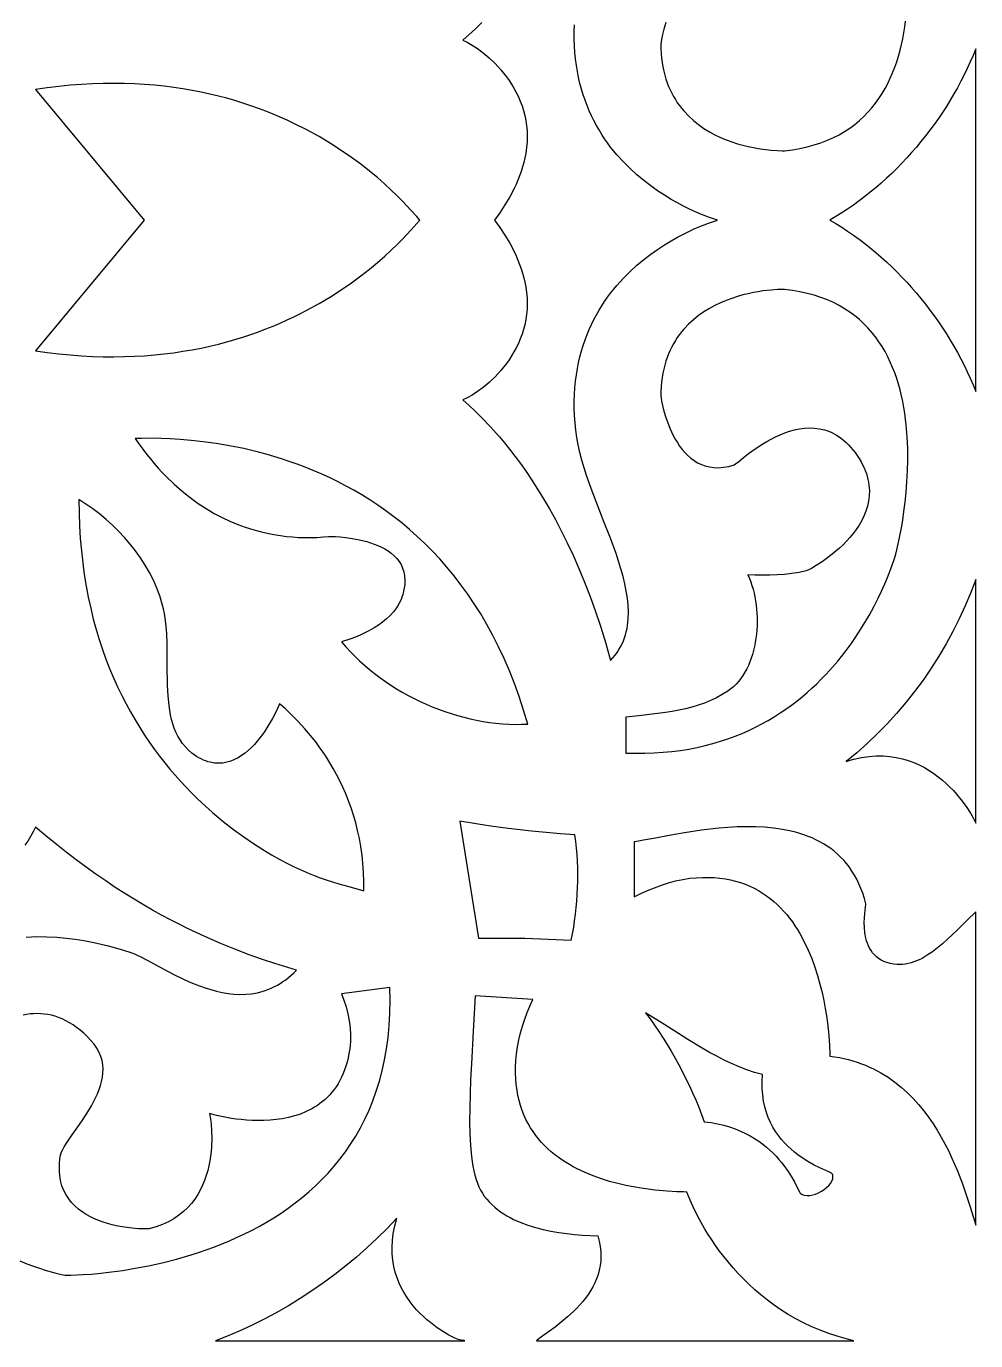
# Model space of a CAD drawing. Extents: x -270 to 270, y -847 to 847.
# Drawn here: x 10.3 to 67.5, y -692.5 to -613.4 of the extents above; entities that cross this region are included whole.
import ezdxf

# ---------------------------------------------------------------- set-up
doc = ezdxf.new("R2010")
doc.units = 0
doc.layers.add('LAYER_1', color=18, linetype='CONTINUOUS')

msp = doc.modelspace()

# ---------------------------------------------------------------- linework, layer by layer
at = {"layer": 'LAYER_1'}
for points in [[(37.749, -613.151), (37.326, -613.565), (36.988, -613.878), (36.612, -614.218), (36.874, -614.339), (37.17, -614.506), (37.494, -614.718), (37.837, -614.974), (38.19, -615.273), (38.546, -615.613), (38.722, -615.798), (38.895, -615.993), (39.065, -616.197), (39.23, -616.412), (39.39, -616.636), (39.543, -616.869), (39.688, -617.111), (39.824, -617.363), (39.951, -617.623), (40.067, -617.892), (40.171, -618.169), (40.262, -618.455), (40.339, -618.75), (40.401, -619.052), (40.447, -619.362), (40.476, -619.681), (40.487, -620.007), (40.479, -620.34), (40.451, -620.681), (40.401, -621.029), (40.348, -621.304), (40.284, -621.576), (40.209, -621.846), (40.123, -622.113), (40.029, -622.377), (39.925, -622.638), (39.812, -622.896), (39.692, -623.15), (39.429, -623.649), (39.14, -624.132), (38.831, -624.598), (38.505, -625.045), (38.831, -625.493), (39.14, -625.959), (39.429, -626.442), (39.692, -626.94), (39.812, -627.195), (39.925, -627.453), (40.029, -627.714), (40.123, -627.978), (40.209, -628.245), (40.284, -628.515), (40.348, -628.787), (40.401, -629.061), (40.451, -629.409), (40.479, -629.75), (40.487, -630.084), (40.476, -630.41), (40.447, -630.728), (40.401, -631.038), (40.339, -631.341), (40.262, -631.635), (40.171, -631.921), (40.067, -632.199), (39.951, -632.468), (39.824, -632.728), (39.688, -632.979), (39.543, -633.222), (39.39, -633.455), (39.23, -633.679), (39.065, -633.893), (38.895, -634.098), (38.722, -634.293), (38.546, -634.478), (38.19, -634.818), (37.837, -635.116), (37.494, -635.372), (37.17, -635.584), (36.874, -635.751), (36.612, -635.872), (36.988, -636.213), (37.326, -636.526), (37.749, -636.94), (38.246, -637.46), (38.807, -638.091), (39.107, -638.45), (39.42, -638.838), (39.743, -639.256), (40.075, -639.705), (40.414, -640.185), (40.76, -640.697), (41.111, -641.241), (41.466, -641.819), (41.823, -642.43), (42.181, -643.076), (42.538, -643.756), (42.894, -644.472), (43.246, -645.224), (43.594, -646.012), (43.936, -646.838), (44.271, -647.701), (44.597, -648.603), (44.913, -649.544), (45.218, -650.525), (45.51, -651.545), (45.652, -651.388), (45.782, -651.228), (45.902, -651.064), (46.011, -650.896), (46.109, -650.725), (46.198, -650.55), (46.276, -650.372), (46.345, -650.191), (46.404, -650.007), (46.454, -649.82), (46.496, -649.63), (46.529, -649.437), (46.554, -649.241), (46.571, -649.043), (46.582, -648.639), (46.565, -648.226), (46.521, -647.803), (46.454, -647.372), (46.364, -646.934), (46.256, -646.49), (46.129, -646.039), (45.988, -645.583), (45.833, -645.122), (45.494, -644.189), (45.13, -643.247), (44.759, -642.3), (44.397, -641.354), (44.064, -640.416), (43.913, -639.951), (43.776, -639.489), (43.655, -639.033), (43.552, -638.581), (43.469, -638.136), (43.409, -637.697), (43.365, -637.245), (43.337, -636.803), (43.322, -636.372), (43.321, -635.95), (43.333, -635.538), (43.358, -635.136), (43.396, -634.743), (43.445, -634.36), (43.506, -633.986), (43.578, -633.622), (43.66, -633.267), (43.753, -632.921), (43.856, -632.584), (43.968, -632.256), (44.089, -631.937), (44.218, -631.627), (44.356, -631.325), (44.501, -631.032), (44.653, -630.747), (44.812, -630.47), (44.978, -630.202), (45.149, -629.942), (45.326, -629.69), (45.507, -629.446), (45.694, -629.209), (45.884, -628.981), (46.276, -628.547), (46.68, -628.142), (47.091, -627.767), (47.507, -627.419), (47.924, -627.099), (48.339, -626.806), (48.748, -626.538), (49.147, -626.295), (49.534, -626.077), (49.905, -625.882), (50.256, -625.709), (50.584, -625.558), (50.885, -625.428), (51.395, -625.228), (51.756, -625.103), (51.942, -625.045), (51.756, -624.988), (51.395, -624.862), (50.885, -624.662), (50.256, -624.382), (49.905, -624.209), (49.534, -624.014), (49.147, -623.795), (48.748, -623.552), (48.339, -623.285), (47.924, -622.991), (47.507, -622.671), (47.091, -622.324), (46.68, -621.948), (46.276, -621.544), (45.884, -621.11), (45.507, -620.645), (45.326, -620.401), (45.149, -620.149), (44.978, -619.888), (44.812, -619.62), (44.653, -619.344), (44.501, -619.059), (44.356, -618.766), (44.218, -618.464), (44.089, -618.154), (43.968, -617.834), (43.856, -617.506), (43.753, -617.169), (43.66, -616.824), (43.578, -616.468), (43.506, -616.104), (43.445, -615.731), (43.396, -615.347), (43.358, -614.955), (43.333, -614.553), (43.321, -614.141), (43.322, -613.719), (43.337, -613.287)], [(48.838, -613.157), (48.722, -613.544), (48.636, -613.881), (48.579, -614.153), (48.546, -614.344), (48.536, -614.437), (48.541, -614.733), (48.556, -615.019), (48.58, -615.297), (48.615, -615.566), (48.658, -615.825), (48.71, -616.077), (48.771, -616.32), (48.84, -616.554), (48.917, -616.781), (49.002, -616.999), (49.093, -617.209), (49.192, -617.412), (49.297, -617.608), (49.409, -617.795), (49.527, -617.976), (49.65, -618.149), (49.778, -618.316), (49.912, -618.475), (50.193, -618.774), (50.491, -619.047), (50.802, -619.296), (51.124, -619.521), (51.455, -619.724), (51.792, -619.906), (52.132, -620.067), (52.474, -620.21), (52.814, -620.335), (53.149, -620.444), (53.478, -620.537), (53.798, -620.616), (54.106, -620.682), (54.4, -620.736), (54.676, -620.778), (55.169, -620.836), (55.563, -620.865), (55.839, -620.872), (55.975, -620.869), (56.455, -620.81), (56.915, -620.731), (57.356, -620.635), (57.777, -620.521), (58.179, -620.391), (58.562, -620.243), (58.927, -620.081), (59.275, -619.903), (59.605, -619.71), (59.918, -619.504), (60.214, -619.284), (60.495, -619.052), (60.759, -618.808), (61.008, -618.553), (61.242, -618.286), (61.462, -618.01), (61.667, -617.724), (61.858, -617.429), (62.037, -617.126), (62.202, -616.815), (62.354, -616.497), (62.495, -616.173), (62.623, -615.843), (62.74, -615.508), (62.847, -615.168), (62.942, -614.824), (63.028, -614.477), (63.103, -614.127), (63.17, -613.775), (63.227, -613.421), (63.275, -613.067)], [(10.312, -668.199), (10.939, -668.178), (11.552, -668.184), (12.146, -668.214), (12.719, -668.264), (13.267, -668.331), (13.789, -668.412), (14.28, -668.503), (14.737, -668.6), (15.158, -668.701), (15.54, -668.802), (16.172, -668.991), (16.609, -669.139), (16.828, -669.219), (16.995, -669.287), (17.179, -669.372), (17.596, -669.585), (18.595, -670.13), (19.166, -670.431), (19.776, -670.73), (20.093, -670.874), (20.417, -671.011), (20.748, -671.14), (21.085, -671.259), (21.426, -671.366), (21.771, -671.459), (22.12, -671.536), (22.471, -671.595), (22.824, -671.634), (23.177, -671.651), (23.531, -671.644), (23.883, -671.611), (24.235, -671.551), (24.583, -671.461), (24.929, -671.34), (25.1, -671.267), (25.27, -671.185), (25.439, -671.095), (25.607, -670.995), (25.774, -670.886), (25.938, -670.767), (26.102, -670.639), (26.263, -670.5), (26.423, -670.351), (26.581, -670.192), (25.278, -669.793), (24.535, -669.547), (23.736, -669.264), (22.882, -668.941), (21.978, -668.574), (21.027, -668.158), (20.031, -667.689), (19.518, -667.434), (18.996, -667.165), (18.463, -666.88), (17.922, -666.58), (17.373, -666.263), (16.815, -665.93), (16.249, -665.58), (15.676, -665.213), (15.096, -664.827), (14.51, -664.423), (13.917, -664), (13.319, -663.558), (12.716, -663.095), (12.107, -662.612), (11.494, -662.108), (10.877, -661.582), (10.725, -661.878), (10.567, -662.157), (10.403, -662.421), (10.234, -662.67)], [(9.927, -687.695), (10.344, -687.864), (10.74, -688.012), (11.11, -688.141), (11.451, -688.252), (12.026, -688.419), (12.429, -688.518), (12.627, -688.553), (12.994, -688.556), (13.738, -688.524), (14.234, -688.488), (14.803, -688.435), (15.439, -688.361), (16.133, -688.265), (16.88, -688.142), (17.671, -687.99), (18.5, -687.805), (19.361, -687.586), (20.245, -687.328), (20.694, -687.184), (21.146, -687.029), (21.601, -686.864), (22.057, -686.687), (22.514, -686.498), (22.97, -686.297), (23.426, -686.084), (23.88, -685.857), (24.33, -685.618), (24.777, -685.364), (25.22, -685.097), (25.657, -684.816), (26.088, -684.52), (26.511, -684.208), (26.926, -683.881), (27.333, -683.539), (27.729, -683.18), (28.115, -682.804), (28.489, -682.412), (28.85, -682.002), (29.198, -681.575), (29.532, -681.129), (29.851, -680.666), (30.153, -680.183), (30.439, -679.681), (30.707, -679.159), (30.956, -678.618), (31.185, -678.056), (31.395, -677.474), (31.582, -676.871), (31.748, -676.246), (31.891, -675.599), (32.009, -674.931), (32.103, -674.239), (32.171, -673.525), (32.212, -672.788), (32.226, -672.027), (32.212, -671.242), (29.3, -671.612), (29.447, -672.004), (29.575, -672.408), (29.68, -672.82), (29.761, -673.239), (29.815, -673.661), (29.841, -674.084), (29.834, -674.506), (29.818, -674.715), (29.794, -674.923), (29.749, -675.202), (29.696, -675.468), (29.633, -675.724), (29.562, -675.968), (29.483, -676.201), (29.396, -676.424), (29.301, -676.636), (29.199, -676.837), (29.09, -677.029), (28.974, -677.211), (28.852, -677.383), (28.724, -677.546), (28.59, -677.7), (28.45, -677.845), (28.306, -677.981), (28.156, -678.109), (28.003, -678.228), (27.844, -678.34), (27.682, -678.444), (27.517, -678.54), (27.176, -678.711), (26.824, -678.855), (26.465, -678.973), (26.099, -679.067), (25.731, -679.14), (25.361, -679.193), (24.993, -679.228), (24.629, -679.246), (24.272, -679.25), (23.924, -679.242), (23.587, -679.222), (23.265, -679.194), (22.959, -679.159), (22.671, -679.118), (22.163, -679.028), (21.761, -678.94), (21.483, -678.867), (21.351, -678.825), (21.409, -679.149), (21.445, -679.462), (21.472, -679.857), (21.482, -680.319), (21.464, -680.834), (21.442, -681.107), (21.41, -681.388), (21.366, -681.676), (21.309, -681.967), (21.239, -682.261), (21.153, -682.556), (21.051, -682.85), (20.932, -683.141), (20.794, -683.428), (20.636, -683.708), (20.458, -683.98), (20.257, -684.242), (20.032, -684.492), (19.784, -684.728), (19.509, -684.95), (19.208, -685.154), (18.879, -685.339), (18.52, -685.504), (18.131, -685.646), (17.925, -685.708), (17.71, -685.764), (17.606, -685.772), (17.388, -685.773), (17.074, -685.761), (16.682, -685.728), (16.229, -685.669), (15.734, -685.576), (15.476, -685.515), (15.214, -685.444), (14.95, -685.361), (14.687, -685.265), (14.426, -685.157), (14.171, -685.034), (13.923, -684.897), (13.684, -684.744), (13.456, -684.575), (13.243, -684.388), (13.046, -684.184), (12.867, -683.96), (12.709, -683.717), (12.573, -683.454), (12.463, -683.169), (12.417, -683.018), (12.379, -682.862), (12.349, -682.7), (12.326, -682.532), (12.31, -682.358), (12.304, -682.179), (12.305, -681.993), (12.315, -681.801), (12.335, -681.602), (12.363, -681.397), (12.394, -681.269), (12.444, -681.131), (12.513, -680.983), (12.598, -680.825), (12.811, -680.483), (13.067, -680.108), (13.652, -679.277), (13.951, -678.828), (14.235, -678.36), (14.367, -678.121), (14.49, -677.879), (14.601, -677.634), (14.7, -677.387), (14.784, -677.139), (14.851, -676.889), (14.9, -676.638), (14.928, -676.387), (14.935, -676.136), (14.917, -675.886), (14.874, -675.637), (14.803, -675.389), (14.703, -675.143), (14.571, -674.9), (14.407, -674.659), (14.207, -674.422), (13.993, -674.2), (13.777, -673.996), (13.561, -673.81), (13.345, -673.642), (13.128, -673.49), (12.911, -673.356), (12.693, -673.237), (12.476, -673.134), (12.259, -673.046), (12.043, -672.972), (11.826, -672.913), (11.611, -672.868), (11.396, -672.836), (11.181, -672.816), (10.968, -672.809), (10.756, -672.814), (10.545, -672.83), (10.335, -672.857), (10.127, -672.895)]]:
    msp.add_lwpolyline(points, dxfattribs=at)
for points in [[(67.5, -614.728), (67.337, -615.127), (67.167, -615.523), (66.987, -615.915), (66.799, -616.305), (66.602, -616.691), (66.397, -617.074), (66.184, -617.453), (65.963, -617.827), (65.733, -618.198), (65.496, -618.564), (65.252, -618.925), (65, -619.281), (64.742, -619.632), (64.476, -619.978), (64.203, -620.319), (63.924, -620.653), (63.639, -620.982), (63.347, -621.304), (63.05, -621.62), (62.746, -621.929), (62.437, -622.232), (62.122, -622.527), (61.802, -622.815), (61.477, -623.096), (61.147, -623.369), (60.813, -623.634), (60.473, -623.891), (60.13, -624.139), (59.782, -624.379), (59.43, -624.61), (59.074, -624.832), (58.715, -625.045), (59.074, -625.258), (59.43, -625.48), (59.782, -625.711), (60.13, -625.951), (60.473, -626.2), (60.813, -626.457), (61.147, -626.722), (61.477, -626.995), (61.802, -627.275), (62.122, -627.563), (62.437, -627.859), (62.746, -628.161), (63.05, -628.47), (63.347, -628.786), (63.639, -629.109), (63.924, -629.437), (64.203, -629.772), (64.476, -630.112), (64.742, -630.458), (65, -630.809), (65.252, -631.166), (65.496, -631.527), (65.733, -631.893), (65.963, -632.263), (66.184, -632.638), (66.397, -633.017), (66.602, -633.399), (66.799, -633.785), (66.987, -634.175), (67.167, -634.568), (67.337, -634.964), (67.5, -635.362)], [(16.219, -633.265), (16.836, -633.242), (17.442, -633.207), (18.036, -633.159), (18.619, -633.099), (19.191, -633.027), (19.751, -632.944), (20.3, -632.85), (20.838, -632.746), (21.365, -632.632), (21.881, -632.508), (22.386, -632.376), (22.879, -632.236), (23.361, -632.087), (23.833, -631.931), (24.293, -631.769), (24.742, -631.6), (25.181, -631.424), (25.608, -631.244), (26.025, -631.058), (26.43, -630.868), (26.825, -630.674), (27.209, -630.476), (27.945, -630.072), (28.637, -629.659), (29.287, -629.241), (29.894, -628.823), (30.459, -628.407), (30.982, -627.999), (31.463, -627.601), (31.903, -627.217), (32.3, -626.851), (32.657, -626.508), (32.973, -626.191), (33.482, -625.649), (33.83, -625.257), (34.018, -625.045), (33.83, -624.834), (33.482, -624.442), (32.973, -623.9), (32.657, -623.582), (32.3, -623.239), (31.903, -622.874), (31.463, -622.49), (30.982, -622.092), (30.459, -621.683), (29.894, -621.268), (29.287, -620.849), (28.637, -620.432), (27.945, -620.019), (27.209, -619.614), (26.43, -619.222), (26.025, -619.032), (25.608, -618.847), (25.181, -618.666), (24.742, -618.491), (24.293, -618.322), (23.833, -618.159), (23.361, -618.003), (22.879, -617.855), (22.386, -617.714), (21.881, -617.582), (21.365, -617.459), (20.838, -617.345), (20.3, -617.241), (19.751, -617.147), (19.191, -617.064), (18.619, -616.992), (18.036, -616.931), (17.442, -616.883), (16.836, -616.848), (16.219, -616.826), (15.59, -616.817), (14.95, -616.823), (14.299, -616.843), (13.636, -616.878), (12.962, -616.929), (12.276, -616.995), (11.578, -617.079), (10.869, -617.179), (17.419, -625.045), (10.869, -632.912), (11.578, -633.012), (12.276, -633.095), (12.962, -633.162), (13.636, -633.212), (14.299, -633.248), (14.95, -633.268), (15.59, -633.273)], [(47.57, -657.136), (48.127, -657.117), (48.671, -657.082), (49.201, -657.03), (49.72, -656.964), (50.225, -656.882), (50.719, -656.786), (51.2, -656.676), (51.669, -656.553), (52.126, -656.418), (52.571, -656.27), (53.005, -656.11), (53.427, -655.94), (53.837, -655.759), (54.237, -655.567), (54.625, -655.367), (55.002, -655.157), (55.368, -654.939), (55.723, -654.713), (56.068, -654.48), (56.402, -654.24), (56.726, -653.994), (57.039, -653.742), (57.343, -653.485), (57.636, -653.223), (57.92, -652.957), (58.193, -652.688), (58.458, -652.415), (58.712, -652.14), (59.194, -651.585), (59.639, -651.027), (60.05, -650.469), (60.426, -649.916), (60.769, -649.373), (61.079, -648.843), (61.359, -648.332), (61.609, -647.843), (61.83, -647.38), (62.024, -646.949), (62.19, -646.553), (62.447, -645.883), (62.609, -645.406), (62.686, -645.157), (62.752, -644.898), (62.873, -644.356), (63.024, -643.571), (63.102, -643.099), (63.177, -642.582), (63.248, -642.023), (63.309, -641.428), (63.359, -640.802), (63.393, -640.15), (63.409, -639.477), (63.404, -638.787), (63.374, -638.086), (63.316, -637.378), (63.275, -637.024), (63.227, -636.669), (63.17, -636.316), (63.103, -635.964), (63.028, -635.614), (62.942, -635.267), (62.847, -634.923), (62.74, -634.583), (62.623, -634.248), (62.495, -633.917), (62.354, -633.593), (62.202, -633.275), (62.037, -632.964), (61.858, -632.661), (61.667, -632.366), (61.462, -632.08), (61.242, -631.804), (61.008, -631.538), (60.759, -631.282), (60.495, -631.038), (60.214, -630.806), (59.918, -630.587), (59.605, -630.38), (59.275, -630.188), (58.927, -630.01), (58.562, -629.847), (58.179, -629.7), (57.777, -629.569), (57.356, -629.455), (56.915, -629.359), (56.455, -629.281), (55.975, -629.222), (55.839, -629.218), (55.563, -629.226), (55.169, -629.254), (54.676, -629.312), (54.4, -629.355), (54.106, -629.409), (53.798, -629.474), (53.478, -629.553), (53.149, -629.647), (52.814, -629.755), (52.474, -629.88), (52.132, -630.023), (51.792, -630.185), (51.455, -630.367), (51.124, -630.569), (50.802, -630.795), (50.491, -631.043), (50.193, -631.316), (49.912, -631.615), (49.778, -631.775), (49.65, -631.941), (49.527, -632.115), (49.409, -632.295), (49.297, -632.483), (49.192, -632.678), (49.093, -632.881), (49.002, -633.092), (48.917, -633.31), (48.84, -633.536), (48.771, -633.771), (48.71, -634.014), (48.658, -634.265), (48.615, -634.525), (48.58, -634.794), (48.556, -635.071), (48.541, -635.358), (48.536, -635.653), (48.546, -635.746), (48.579, -635.937), (48.636, -636.209), (48.722, -636.547), (48.838, -636.933), (48.988, -637.353), (49.076, -637.57), (49.174, -637.789), (49.282, -638.008), (49.399, -638.225), (49.528, -638.438), (49.667, -638.646), (49.817, -638.845), (49.979, -639.034), (50.152, -639.211), (50.338, -639.374), (50.537, -639.521), (50.748, -639.65), (50.973, -639.758), (51.211, -639.844), (51.464, -639.906), (51.73, -639.942), (52.012, -639.95), (52.308, -639.927), (52.62, -639.871), (52.948, -639.782), (53.04, -639.719), (53.222, -639.571), (53.486, -639.357), (53.822, -639.096), (54.222, -638.808), (54.677, -638.51), (54.923, -638.364), (55.179, -638.223), (55.445, -638.089), (55.719, -637.965), (56, -637.852), (56.288, -637.754), (56.581, -637.673), (56.877, -637.611), (57.177, -637.57), (57.479, -637.554), (57.781, -637.563), (58.084, -637.601), (58.385, -637.67), (58.534, -637.717), (58.683, -637.773), (58.831, -637.837), (58.978, -637.911), (59.124, -637.994), (59.268, -638.087), (59.411, -638.191), (59.553, -638.304), (59.693, -638.428), (59.831, -638.564), (59.967, -638.71), (60.101, -638.869), (60.233, -639.039), (60.362, -639.221), (60.482, -639.405), (60.59, -639.588), (60.686, -639.769), (60.772, -639.949), (60.847, -640.127), (60.911, -640.303), (60.965, -640.477), (61.01, -640.65), (61.044, -640.821), (61.07, -640.99), (61.087, -641.157), (61.095, -641.322), (61.086, -641.647), (61.047, -641.963), (60.979, -642.27), (60.886, -642.569), (60.769, -642.858), (60.632, -643.137), (60.476, -643.407), (60.304, -643.666), (60.118, -643.914), (59.922, -644.151), (59.717, -644.377), (59.506, -644.591), (59.291, -644.793), (59.075, -644.983), (58.65, -645.323), (58.249, -645.61), (57.894, -645.84), (57.603, -646.01), (57.396, -646.119), (57.292, -646.162), (56.86, -646.25), (56.424, -646.318), (55.985, -646.368), (55.544, -646.401), (55.103, -646.42), (54.66, -646.426), (54.218, -646.42), (53.777, -646.405), (53.866, -646.609), (53.948, -646.82), (54.021, -647.039), (54.087, -647.264), (54.146, -647.495), (54.196, -647.731), (54.239, -647.972), (54.274, -648.216), (54.3, -648.463), (54.319, -648.712), (54.33, -648.964), (54.332, -649.216), (54.327, -649.468), (54.313, -649.72), (54.29, -649.971), (54.26, -650.22), (54.22, -650.466), (54.173, -650.71), (54.116, -650.949), (54.051, -651.184), (53.978, -651.414), (53.895, -651.637), (53.804, -651.854), (53.704, -652.064), (53.595, -652.266), (53.476, -652.459), (53.349, -652.642), (53.213, -652.816), (53.067, -652.978), (52.912, -653.13), (52.748, -653.269), (52.575, -653.395), (52.235, -653.607), (51.886, -653.796), (51.526, -653.964), (51.158, -654.113), (50.782, -654.243), (50.399, -654.358), (50.01, -654.458), (49.617, -654.545), (49.22, -654.62), (48.82, -654.686), (48.016, -654.794), (47.213, -654.883), (46.418, -654.965), (46.418, -657.123), (47.001, -657.138)], [(40.142, -655.397), (40.523, -655.383), (40.271, -654.539), (40.001, -653.722), (39.714, -652.933), (39.412, -652.17), (39.094, -651.435), (38.762, -650.726), (38.415, -650.042), (38.055, -649.383), (37.682, -648.75), (37.297, -648.14), (36.901, -647.555), (36.494, -646.993), (36.077, -646.453), (35.651, -645.936), (35.215, -645.441), (34.772, -644.967), (34.321, -644.514), (33.863, -644.082), (33.4, -643.67), (32.93, -643.277), (32.456, -642.904), (31.978, -642.549), (31.496, -642.212), (31.012, -641.893), (30.525, -641.591), (30.037, -641.306), (29.547, -641.037), (29.058, -640.783), (28.569, -640.545), (28.081, -640.322), (27.595, -640.113), (27.112, -639.919), (26.632, -639.737), (26.155, -639.569), (25.683, -639.413), (25.215, -639.268), (24.754, -639.136), (24.299, -639.014), (23.411, -638.803), (22.556, -638.63), (21.74, -638.491), (20.968, -638.384), (20.246, -638.304), (19.578, -638.247), (18.97, -638.21), (18.428, -638.189), (17.956, -638.179), (17.244, -638.182), (16.877, -638.188), (17.102, -638.515), (17.329, -638.829), (17.558, -639.132), (17.789, -639.423), (18.023, -639.703), (18.258, -639.972), (18.495, -640.23), (18.733, -640.478), (19.212, -640.941), (19.695, -641.365), (20.18, -641.751), (20.666, -642.1), (21.15, -642.415), (21.632, -642.696), (22.11, -642.947), (22.583, -643.168), (23.049, -643.361), (23.506, -643.528), (23.954, -643.671), (24.391, -643.792), (24.815, -643.892), (25.224, -643.972), (25.619, -644.036), (25.996, -644.084), (26.354, -644.118), (26.693, -644.141), (27.304, -644.156), (27.819, -644.144), (28.224, -644.12), (28.508, -644.095), (28.659, -644.086), (28.939, -644.096), (29.214, -644.115), (29.555, -644.149), (29.949, -644.204), (30.377, -644.284), (30.823, -644.396), (31.049, -644.464), (31.272, -644.543), (31.493, -644.631), (31.707, -644.73), (31.915, -644.841), (32.112, -644.963), (32.298, -645.099), (32.47, -645.247), (32.626, -645.41), (32.764, -645.587), (32.883, -645.779), (32.98, -645.987), (33.052, -646.212), (33.099, -646.453), (33.118, -646.712), (33.106, -646.99), (33.063, -647.286), (32.985, -647.602), (32.939, -647.743), (32.886, -647.881), (32.758, -648.144), (32.603, -648.393), (32.425, -648.628), (32.225, -648.848), (32.006, -649.054), (31.771, -649.247), (31.521, -649.426), (31.259, -649.594), (30.987, -649.748), (30.709, -649.891), (30.426, -650.022), (30.14, -650.142), (29.855, -650.252), (29.294, -650.439), (29.552, -650.734), (29.82, -651.022), (30.097, -651.302), (30.384, -651.575), (30.68, -651.84), (30.984, -652.096), (31.296, -652.345), (31.615, -652.585), (31.942, -652.817), (32.276, -653.04), (32.616, -653.255), (32.962, -653.46), (33.314, -653.656), (33.671, -653.842), (34.033, -654.019), (34.399, -654.186), (34.769, -654.343), (35.143, -654.49), (35.519, -654.627), (35.899, -654.753), (36.281, -654.868), (36.665, -654.973), (37.05, -655.067), (37.437, -655.149), (37.824, -655.22), (38.212, -655.279), (38.6, -655.327), (38.987, -655.363), (39.373, -655.387), (39.758, -655.398)], [(30.641, -664.861), (30.625, -664.316), (30.59, -663.784), (30.535, -663.265), (30.464, -662.759), (30.375, -662.265), (30.271, -661.785), (30.153, -661.318), (30.021, -660.864), (29.876, -660.423), (29.72, -659.995), (29.554, -659.581), (29.378, -659.18), (29.193, -658.792), (29.001, -658.418), (28.802, -658.058), (28.598, -657.711), (28.389, -657.377), (28.177, -657.057), (27.962, -656.751), (27.746, -656.458), (27.529, -656.18), (27.098, -655.664), (26.678, -655.204), (26.275, -654.8), (25.898, -654.453), (25.556, -654.162), (25.523, -654.255), (25.442, -654.445), (25.315, -654.713), (25.143, -655.042), (24.929, -655.414), (24.675, -655.81), (24.532, -656.011), (24.381, -656.212), (24.22, -656.41), (24.05, -656.602), (23.871, -656.788), (23.684, -656.963), (23.488, -657.126), (23.285, -657.275), (23.073, -657.408), (22.854, -657.521), (22.627, -657.614), (22.393, -657.683), (22.153, -657.727), (21.905, -657.743), (21.651, -657.728), (21.391, -657.681), (21.258, -657.645), (21.125, -657.6), (20.989, -657.545), (20.852, -657.481), (20.714, -657.408), (20.575, -657.324), (20.292, -657.125), (20.083, -656.948), (19.895, -656.758), (19.726, -656.555), (19.575, -656.34), (19.443, -656.114), (19.326, -655.877), (19.225, -655.629), (19.138, -655.373), (19.064, -655.107), (19.002, -654.834), (18.951, -654.553), (18.91, -654.266), (18.853, -653.674), (18.822, -653.063), (18.807, -651.808), (18.805, -651.174), (18.795, -650.543), (18.769, -649.921), (18.718, -649.313), (18.68, -649.016), (18.633, -648.724), (18.575, -648.438), (18.505, -648.16), (18.355, -647.671), (18.175, -647.191), (17.967, -646.721), (17.734, -646.261), (17.476, -645.812), (17.195, -645.375), (16.893, -644.952), (16.571, -644.542), (16.232, -644.147), (15.876, -643.768), (15.505, -643.405), (15.121, -643.06), (14.726, -642.732), (14.321, -642.424), (13.907, -642.136), (13.487, -641.868), (13.495, -642.663), (13.521, -643.441), (13.566, -644.201), (13.629, -644.945), (13.71, -645.671), (13.807, -646.381), (13.92, -647.075), (14.049, -647.751), (14.192, -648.412), (14.35, -649.057), (14.522, -649.685), (14.707, -650.298), (14.905, -650.895), (15.114, -651.477), (15.335, -652.044), (15.566, -652.595), (15.808, -653.132), (16.059, -653.654), (16.319, -654.161), (16.588, -654.654), (16.864, -655.132), (17.148, -655.596), (17.438, -656.047), (17.734, -656.483), (18.035, -656.906), (18.342, -657.316), (18.652, -657.712), (18.966, -658.095), (19.284, -658.465), (19.603, -658.822), (19.924, -659.167), (20.247, -659.499), (20.57, -659.819), (20.893, -660.126), (21.538, -660.706), (22.175, -661.238), (22.8, -661.725), (23.409, -662.168), (23.996, -662.569), (24.557, -662.927), (25.088, -663.246), (25.583, -663.526), (26.037, -663.768), (26.446, -663.974), (26.805, -664.144), (27.355, -664.386), (27.647, -664.504), (28.014, -664.639), (28.385, -664.764), (29.133, -664.989), (29.886, -665.201), (30.637, -665.419)], [(67.5, -646.673), (67.199, -647.47), (66.869, -648.259), (66.512, -649.037), (66.126, -649.804), (65.714, -650.558), (65.277, -651.298), (64.814, -652.022), (64.328, -652.73), (63.819, -653.42), (63.287, -654.09), (62.735, -654.74), (62.162, -655.368), (61.57, -655.972), (60.96, -656.552), (60.332, -657.107), (59.688, -657.634), (59.929, -657.56), (60.167, -657.496), (60.629, -657.396), (61.076, -657.331), (61.508, -657.3), (61.924, -657.3), (62.325, -657.329), (62.71, -657.385), (63.08, -657.466), (63.434, -657.569), (63.774, -657.693), (64.098, -657.836), (64.407, -657.995), (64.701, -658.169), (64.98, -658.354), (65.244, -658.55), (65.494, -658.753), (65.728, -658.962), (65.948, -659.175), (66.152, -659.389), (66.343, -659.602), (66.679, -660.019), (66.957, -660.407), (67.178, -660.75), (67.341, -661.03), (67.5, -661.337)], [(43.214, -668.006), (43.283, -667.615), (43.343, -667.222), (43.395, -666.827), (43.438, -666.431), (43.474, -666.033), (43.5, -665.635), (43.519, -665.235), (43.529, -664.836), (43.53, -664.436), (43.524, -664.037), (43.508, -663.638), (43.485, -663.241), (43.453, -662.844), (43.412, -662.449), (43.363, -662.055), (42.491, -661.991), (41.62, -661.916), (40.75, -661.829), (39.881, -661.731), (39.013, -661.622), (38.146, -661.501), (37.281, -661.369), (36.418, -661.226), (37.547, -668.276), (38.945, -668.261), (40.343, -668.276), (41.741, -668.321), (43.137, -668.395)], [(67.5, -666.69), (66.95, -667.218), (66.386, -667.778), (65.806, -668.336), (65.508, -668.603), (65.206, -668.856), (64.898, -669.09), (64.585, -669.3), (64.265, -669.484), (64.103, -669.564), (63.939, -669.635), (63.774, -669.698), (63.607, -669.75), (63.438, -669.793), (63.268, -669.824), (63.095, -669.845), (62.921, -669.853), (62.745, -669.849), (62.568, -669.831), (62.35, -669.793), (62.15, -669.739), (61.968, -669.67), (61.802, -669.588), (61.652, -669.494), (61.517, -669.388), (61.396, -669.272), (61.288, -669.147), (61.193, -669.013), (61.111, -668.873), (61.039, -668.727), (60.979, -668.576), (60.928, -668.421), (60.887, -668.264), (60.828, -667.945), (60.797, -667.629), (60.789, -667.323), (60.797, -667.037), (60.815, -666.78), (60.86, -666.383), (60.875, -666.262), (60.878, -666.203), (60.791, -665.879), (60.693, -665.569), (60.584, -665.274), (60.464, -664.992), (60.334, -664.724), (60.195, -664.469), (60.046, -664.228), (59.888, -663.999), (59.721, -663.782), (59.546, -663.578), (59.362, -663.385), (59.171, -663.205), (58.972, -663.035), (58.766, -662.876), (58.554, -662.728), (58.335, -662.591), (58.11, -662.463), (57.879, -662.346), (57.642, -662.238), (57.401, -662.139), (57.155, -662.049), (56.905, -661.967), (56.65, -661.894), (56.392, -661.829), (55.866, -661.722), (55.329, -661.644), (54.784, -661.592), (54.234, -661.564), (53.681, -661.558), (53.128, -661.571), (52.578, -661.601), (52.034, -661.646), (51.498, -661.702), (50.973, -661.769), (49.966, -661.923), (49.036, -662.089), (48.204, -662.247), (47.493, -662.379), (47.189, -662.429), (46.923, -662.466), (46.923, -665.784), (47.324, -665.59), (47.732, -665.405), (48.146, -665.232), (48.564, -665.075), (48.988, -664.937), (49.416, -664.82), (49.849, -664.728), (50.286, -664.664), (50.67, -664.63), (51.043, -664.612), (51.404, -664.611), (51.754, -664.626), (52.092, -664.657), (52.419, -664.703), (52.735, -664.764), (53.04, -664.838), (53.335, -664.927), (53.619, -665.028), (53.893, -665.142), (54.157, -665.267), (54.411, -665.404), (54.656, -665.553), (54.891, -665.711), (55.117, -665.88), (55.334, -666.057), (55.542, -666.244), (55.741, -666.439), (55.931, -666.642), (56.114, -666.852), (56.288, -667.069), (56.454, -667.292), (56.612, -667.521), (56.763, -667.755), (56.907, -667.994), (57.172, -668.483), (57.41, -668.985), (57.622, -669.495), (57.809, -670.009), (57.974, -670.523), (58.117, -671.033), (58.241, -671.534), (58.346, -672.023), (58.433, -672.495), (58.506, -672.945), (58.565, -673.371), (58.646, -674.13), (58.689, -674.739), (58.707, -675.163), (58.71, -675.37), (59.002, -675.409), (59.286, -675.457), (59.565, -675.514), (59.837, -675.58), (60.102, -675.653), (60.362, -675.735), (60.615, -675.824), (60.862, -675.921), (61.103, -676.025), (61.338, -676.136), (61.568, -676.254), (61.792, -676.378), (62.222, -676.645), (62.631, -676.934), (63.018, -677.245), (63.384, -677.574), (63.73, -677.921), (64.057, -678.282), (64.365, -678.656), (64.655, -679.041), (64.928, -679.435), (65.183, -679.836), (65.422, -680.241), (65.646, -680.65), (65.855, -681.059), (66.049, -681.467), (66.23, -681.872), (66.397, -682.272), (66.696, -683.048), (66.951, -683.779), (67.166, -684.449), (67.5, -685.544)], [(59.771, -692.408), (59.206, -692.25), (58.66, -692.071), (58.133, -691.874), (57.625, -691.658), (57.134, -691.425), (56.662, -691.177), (56.208, -690.914), (55.771, -690.638), (55.352, -690.351), (54.95, -690.053), (54.565, -689.745), (54.197, -689.43), (53.845, -689.108), (53.51, -688.78), (53.191, -688.447), (52.887, -688.112), (52.6, -687.775), (52.328, -687.437), (52.071, -687.1), (51.829, -686.765), (51.602, -686.433), (51.39, -686.105), (51.192, -685.783), (50.838, -685.16), (50.539, -684.576), (50.293, -684.038), (50.099, -683.558), (49.903, -683.547), (49.497, -683.532), (48.914, -683.498), (48.186, -683.433), (47.777, -683.384), (47.345, -683.322), (46.892, -683.245), (46.422, -683.152), (45.941, -683.041), (45.451, -682.91), (44.958, -682.757), (44.464, -682.581), (43.974, -682.381), (43.492, -682.154), (43.256, -682.03), (43.023, -681.898), (42.794, -681.759), (42.569, -681.613), (42.349, -681.458), (42.135, -681.296), (41.927, -681.125), (41.726, -680.945), (41.531, -680.757), (41.344, -680.56), (41.165, -680.353), (40.995, -680.138), (40.834, -679.912), (40.682, -679.677), (40.54, -679.432), (40.409, -679.176), (40.289, -678.91), (40.18, -678.634), (40.084, -678.346), (40, -678.047), (39.929, -677.738), (39.872, -677.416), (39.829, -677.083), (39.8, -676.738), (39.786, -676.381), (39.789, -676.011), (39.807, -675.629), (39.841, -675.234), (39.9, -674.81), (39.981, -674.39), (40.083, -673.974), (40.204, -673.562), (40.339, -673.154), (40.488, -672.752), (40.647, -672.354), (40.814, -671.962), (37.356, -671.74), (37.237, -673.859), (37.125, -675.837), (37.079, -676.768), (37.044, -677.658), (37.022, -678.504), (37.017, -679.303), (37.03, -680.055), (37.066, -680.757), (37.126, -681.406), (37.166, -681.71), (37.214, -682.001), (37.269, -682.277), (37.333, -682.539), (37.404, -682.786), (37.485, -683.018), (37.574, -683.235), (37.673, -683.437), (37.782, -683.622), (37.9, -683.792), (38.046, -683.971), (38.199, -684.141), (38.36, -684.302), (38.528, -684.454), (38.703, -684.598), (38.885, -684.734), (39.073, -684.861), (39.266, -684.981), (39.465, -685.093), (39.669, -685.198), (40.092, -685.388), (40.53, -685.551), (40.982, -685.691), (41.444, -685.809), (41.914, -685.907), (42.388, -685.988), (42.865, -686.053), (43.34, -686.104), (43.812, -686.144), (44.733, -686.196), (44.821, -686.514), (44.882, -686.823), (44.917, -687.124), (44.927, -687.418), (44.915, -687.704), (44.881, -687.982), (44.826, -688.253), (44.753, -688.515), (44.662, -688.77), (44.555, -689.018), (44.434, -689.258), (44.299, -689.49), (44.152, -689.714), (43.995, -689.931), (43.829, -690.14), (43.656, -690.342), (43.476, -690.536), (43.291, -690.722), (42.913, -691.072), (42.532, -691.393), (42.16, -691.683), (41.487, -692.173), (41.208, -692.373), (41.042, -692.5), (60.164, -692.5)], [(57.506, -683.755), (57.68, -683.723), (57.858, -683.67), (58.036, -683.597), (58.207, -683.508), (58.37, -683.404), (58.518, -683.287), (58.648, -683.162), (58.755, -683.028), (58.835, -682.89), (58.884, -682.749), (58.895, -682.679), (58.897, -682.608), (58.889, -682.539), (58.87, -682.47), (58.849, -682.445), (58.804, -682.416), (58.648, -682.338), (58.12, -682.096), (57.775, -681.924), (57.395, -681.711), (56.993, -681.454), (56.788, -681.308), (56.583, -681.149), (56.379, -680.977), (56.178, -680.792), (55.982, -680.593), (55.793, -680.379), (55.612, -680.149), (55.441, -679.904), (55.282, -679.643), (55.136, -679.366), (55.005, -679.071), (54.891, -678.758), (54.796, -678.427), (54.721, -678.078), (54.668, -677.709), (54.639, -677.321), (54.635, -676.912), (54.658, -676.483), (54.183, -676.347), (53.715, -676.19), (53.254, -676.013), (52.799, -675.818), (52.349, -675.606), (51.905, -675.381), (51.464, -675.143), (51.028, -674.895), (50.165, -674.374), (49.311, -673.833), (48.461, -673.289), (47.612, -672.754), (47.886, -673.128), (48.154, -673.507), (48.415, -673.892), (48.67, -674.283), (48.917, -674.679), (49.158, -675.08), (49.391, -675.486), (49.617, -675.897), (49.836, -676.311), (50.047, -676.731), (50.25, -677.153), (50.446, -677.58), (50.634, -678.01), (50.814, -678.444), (50.986, -678.88), (51.149, -679.32), (51.558, -679.373), (51.948, -679.444), (52.319, -679.532), (52.672, -679.634), (53.007, -679.75), (53.325, -679.878), (53.626, -680.018), (53.91, -680.168), (54.179, -680.327), (54.432, -680.494), (54.669, -680.666), (54.892, -680.845), (55.101, -681.027), (55.296, -681.212), (55.478, -681.398), (55.646, -681.585), (55.802, -681.771), (55.946, -681.954), (56.199, -682.31), (56.408, -682.643), (56.578, -682.943), (56.813, -683.404), (56.884, -683.546), (56.929, -683.616), (56.985, -683.66), (57.046, -683.695), (57.113, -683.723), (57.184, -683.743), (57.339, -683.762)], [(36.683, -692.495), (36.506, -692.467), (36.33, -692.432), (36.23, -692.395), (36.036, -692.306), (35.765, -692.164), (35.434, -691.969), (35.057, -691.719), (34.857, -691.573), (34.652, -691.413), (34.444, -691.24), (34.235, -691.052), (34.027, -690.85), (33.823, -690.634), (33.623, -690.403), (33.43, -690.157), (33.247, -689.897), (33.075, -689.622), (32.916, -689.333), (32.773, -689.028), (32.647, -688.708), (32.54, -688.373), (32.455, -688.023), (32.393, -687.657), (32.356, -687.276), (32.347, -686.879), (32.368, -686.466), (32.42, -686.038), (32.506, -685.594), (32.627, -685.133), (32.048, -685.741), (31.45, -686.333), (30.834, -686.907), (30.201, -687.464), (29.552, -688.002), (28.888, -688.521), (28.209, -689.021), (27.518, -689.501), (26.813, -689.959), (26.097, -690.397), (25.37, -690.813), (24.632, -691.206), (23.886, -691.577), (23.131, -691.924), (22.369, -692.246), (21.714, -692.5), (36.721, -692.5)]]:
    msp.add_lwpolyline(points, close=True, dxfattribs=at)

doc.saveas('drawing.dxf')
